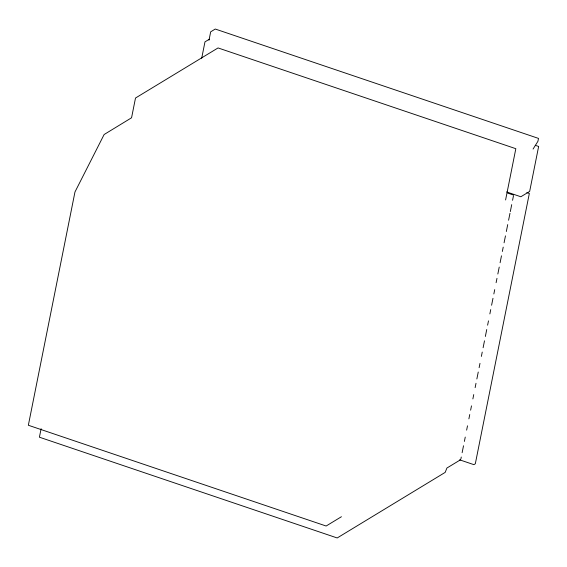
<?xml version="1.0" encoding="UTF-8"?>
<svg xmlns="http://www.w3.org/2000/svg" width="567" height="567" viewBox="0 0 567 567"><rect width="100%" height="100%" fill="white"/><g stroke="black" fill="none" stroke-linecap="round" stroke-linejoin="round"><path stroke-width="0.85" d="M41.115 428.702L39.414 437.2L337.195 537.963L445.173 472.389L446.916 468.03L460.744 459.631M201.689 58.302L204.97 41.873L209.379 39.201M209.003 40.2L210.676 31.83L215.276 29.037L538.501 138.405L537.913 141.332L533.065 149.064M505.587 199.967L515.828 148.696L218.054 47.933L135.506 98.027L131.558 117.787L104.13 134.521L74.964 191.979L28.35 425.257L326.131 526.02L341.44 516.721M460.914 458.767L461.262 457.03M462.126 452.693L463.515 445.754M464.38 441.424L465.252 437.086M466.634 430.147L467.499 425.81M468.888 418.871L469.752 414.534M470.624 410.196L471.489 405.859M472.878 398.92L473.743 394.582M475.132 387.644L475.997 383.306M476.861 378.969L478.25 372.03M479.115 367.692L479.987 363.355M481.369 356.416L482.241 352.079M483.105 347.748L484.494 340.81M485.359 336.472L486.741 329.533M487.613 325.196L488.478 320.858M489.867 313.92L490.731 309.582M491.596 305.244L492.985 298.306M493.85 293.968L494.722 289.631M496.104 282.692L496.976 278.354M497.84 274.017L499.229 267.078M500.094 262.741L501.483 255.802M502.348 251.472L503.212 247.134M504.077 242.796L505.466 235.858M506.331 231.52L507.72 224.582M508.585 220.244L509.974 213.305M510.321 211.569L511.71 204.63M512.575 200.293L513.44 195.955M535.298 145.315L538.643 146.449L529.663 191.412L520.853 196.763L506.614 191.944M526.828 192.603L529.337 193.453L475.323 463.771L473.877 464.649L459.646 459.83M507.741 193.106L513.617 195.091"/></g></svg>
